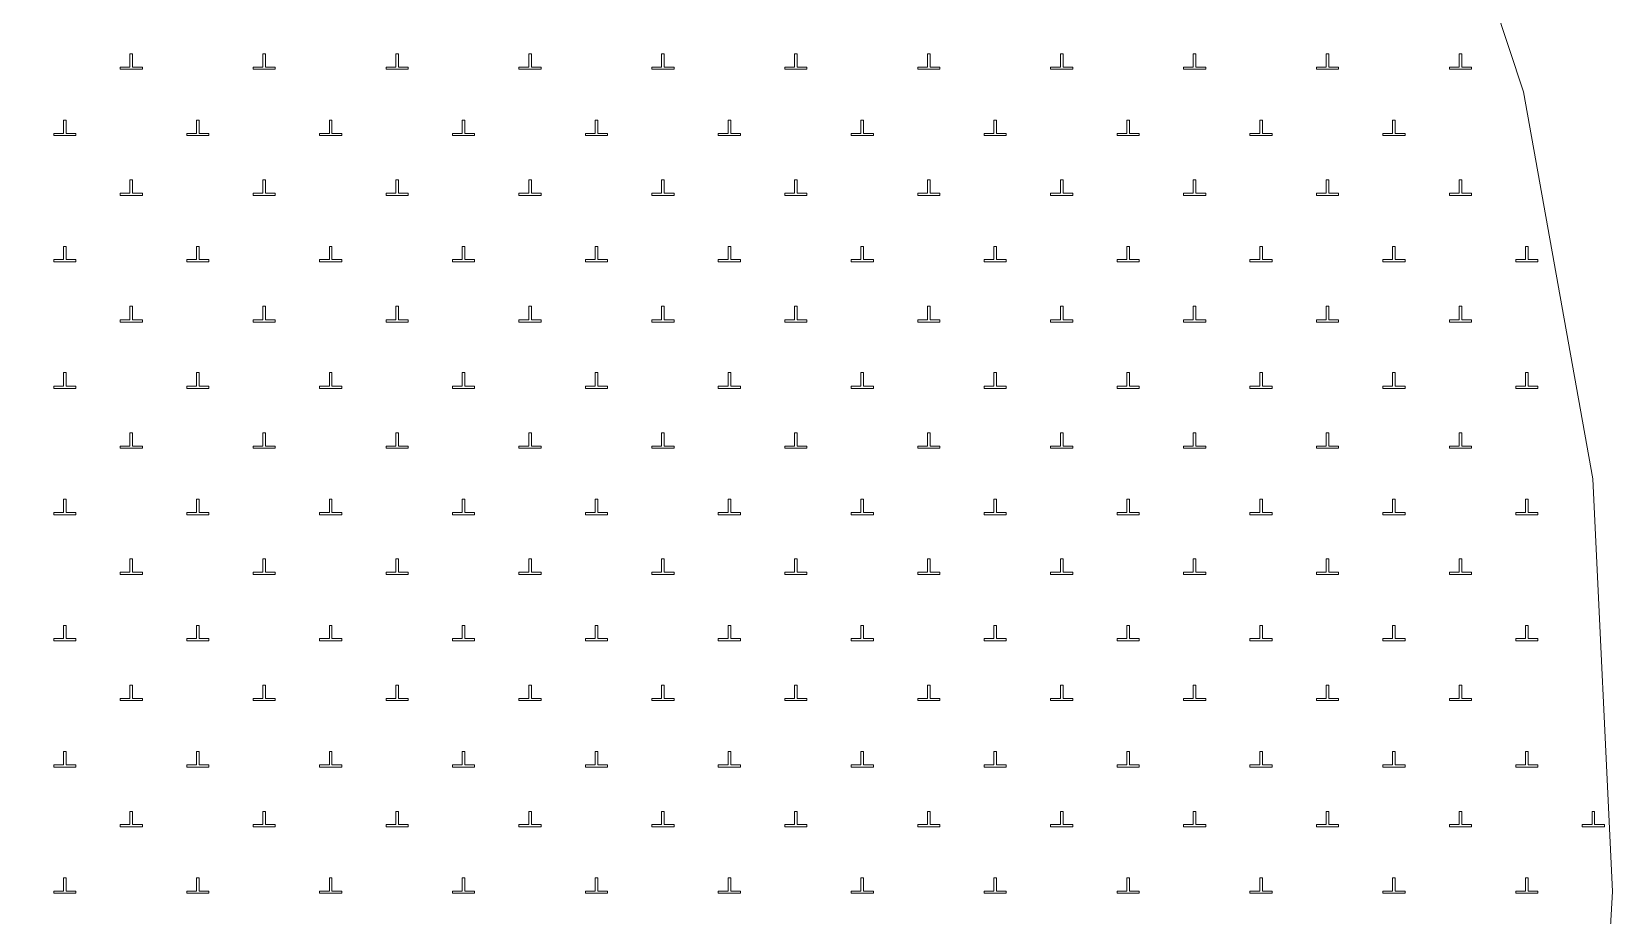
# Model space of a CAD drawing. Header units: metres. Extents: x 550890 to 551618, y 1839259 to 1840146.
# Drawn here: x 551505.14 to 551540.82, y 1839945.39 to 1839965.35 of the extents above; entities that cross this region are included whole.
import ezdxf

# ---------------------------------------------------------------- set-up
doc = ezdxf.new("R2010")
doc.units = ezdxf.units.M
doc.header["$LTSCALE"] = 0.8
doc.layers.add('19', color=7, linetype='Continuous', lineweight=13)
doc.layers.add('23', color=7, linetype='Continuous', lineweight=13)

msp = doc.modelspace()

# ---------------------------------------------------------------- linework, layer by layer
at = {"layer": '19'}
for points in [[(551507.14, 1839964.5), (551507.64, 1839964.5), (551507.64, 1839964.55), (551507.42, 1839964.55), (551507.42, 1839964.85), (551507.36, 1839964.85), (551507.36, 1839964.55), (551507.14, 1839964.55)], [(551510.14, 1839964.5), (551510.64, 1839964.5), (551510.64, 1839964.55), (551510.42, 1839964.55), (551510.42, 1839964.85), (551510.36, 1839964.85), (551510.36, 1839964.55), (551510.14, 1839964.55)], [(551513.14, 1839964.5), (551513.64, 1839964.5), (551513.64, 1839964.55), (551513.42, 1839964.55), (551513.42, 1839964.85), (551513.36, 1839964.85), (551513.36, 1839964.55), (551513.14, 1839964.55)], [(551516.14, 1839964.5), (551516.64, 1839964.5), (551516.64, 1839964.55), (551516.42, 1839964.55), (551516.42, 1839964.85), (551516.36, 1839964.85), (551516.36, 1839964.55), (551516.14, 1839964.55)], [(551519.14, 1839964.5), (551519.64, 1839964.5), (551519.64, 1839964.55), (551519.42, 1839964.55), (551519.42, 1839964.85), (551519.36, 1839964.85), (551519.36, 1839964.55), (551519.14, 1839964.55)], [(551522.14, 1839964.5), (551522.64, 1839964.5), (551522.64, 1839964.55), (551522.42, 1839964.55), (551522.42, 1839964.85), (551522.36, 1839964.85), (551522.36, 1839964.55), (551522.14, 1839964.55)], [(551525.14, 1839964.5), (551525.64, 1839964.5), (551525.64, 1839964.55), (551525.42, 1839964.55), (551525.42, 1839964.85), (551525.36, 1839964.85), (551525.36, 1839964.55), (551525.14, 1839964.55)], [(551528.14, 1839964.5), (551528.64, 1839964.5), (551528.64, 1839964.55), (551528.42, 1839964.55), (551528.42, 1839964.85), (551528.36, 1839964.85), (551528.36, 1839964.55), (551528.14, 1839964.55)], [(551531.14, 1839964.5), (551531.64, 1839964.5), (551531.64, 1839964.55), (551531.42, 1839964.55), (551531.42, 1839964.85), (551531.36, 1839964.85), (551531.36, 1839964.55), (551531.14, 1839964.55)], [(551534.14, 1839964.5), (551534.64, 1839964.5), (551534.64, 1839964.55), (551534.42, 1839964.55), (551534.42, 1839964.85), (551534.36, 1839964.85), (551534.36, 1839964.55), (551534.14, 1839964.55)], [(551537.14, 1839964.5), (551537.64, 1839964.5), (551537.64, 1839964.55), (551537.42, 1839964.55), (551537.42, 1839964.85), (551537.36, 1839964.85), (551537.36, 1839964.55), (551537.14, 1839964.55)], [(551505.64, 1839963), (551506.14, 1839963), (551506.14, 1839963.05), (551505.92, 1839963.05), (551505.92, 1839963.35), (551505.86, 1839963.35), (551505.86, 1839963.05), (551505.64, 1839963.05)], [(551508.64, 1839963), (551509.14, 1839963), (551509.14, 1839963.05), (551508.92, 1839963.05), (551508.92, 1839963.35), (551508.86, 1839963.35), (551508.86, 1839963.05), (551508.64, 1839963.05)], [(551511.64, 1839963), (551512.14, 1839963), (551512.14, 1839963.05), (551511.92, 1839963.05), (551511.92, 1839963.35), (551511.86, 1839963.35), (551511.86, 1839963.05), (551511.64, 1839963.05)], [(551514.64, 1839963), (551515.14, 1839963), (551515.14, 1839963.05), (551514.92, 1839963.05), (551514.92, 1839963.35), (551514.86, 1839963.35), (551514.86, 1839963.05), (551514.64, 1839963.05)], [(551517.64, 1839963), (551518.14, 1839963), (551518.14, 1839963.05), (551517.92, 1839963.05), (551517.92, 1839963.35), (551517.86, 1839963.35), (551517.86, 1839963.05), (551517.64, 1839963.05)], [(551520.64, 1839963), (551521.14, 1839963), (551521.14, 1839963.05), (551520.92, 1839963.05), (551520.92, 1839963.35), (551520.86, 1839963.35), (551520.86, 1839963.05), (551520.64, 1839963.05)], [(551523.64, 1839963), (551524.14, 1839963), (551524.14, 1839963.05), (551523.92, 1839963.05), (551523.92, 1839963.35), (551523.86, 1839963.35), (551523.86, 1839963.05), (551523.64, 1839963.05)], [(551526.64, 1839963), (551527.14, 1839963), (551527.14, 1839963.05), (551526.92, 1839963.05), (551526.92, 1839963.35), (551526.86, 1839963.35), (551526.86, 1839963.05), (551526.64, 1839963.05)], [(551529.64, 1839963), (551530.14, 1839963), (551530.14, 1839963.05), (551529.92, 1839963.05), (551529.92, 1839963.35), (551529.86, 1839963.35), (551529.86, 1839963.05), (551529.64, 1839963.05)], [(551532.64, 1839963), (551533.14, 1839963), (551533.14, 1839963.05), (551532.92, 1839963.05), (551532.92, 1839963.35), (551532.86, 1839963.35), (551532.86, 1839963.05), (551532.64, 1839963.05)], [(551535.64, 1839963), (551536.14, 1839963), (551536.14, 1839963.05), (551535.92, 1839963.05), (551535.92, 1839963.35), (551535.86, 1839963.35), (551535.86, 1839963.05), (551535.64, 1839963.05)], [(551507.14, 1839961.65), (551507.64, 1839961.65), (551507.64, 1839961.7), (551507.42, 1839961.7), (551507.42, 1839962), (551507.36, 1839962), (551507.36, 1839961.7), (551507.14, 1839961.7)], [(551510.14, 1839961.65), (551510.64, 1839961.65), (551510.64, 1839961.7), (551510.42, 1839961.7), (551510.42, 1839962), (551510.36, 1839962), (551510.36, 1839961.7), (551510.14, 1839961.7)], [(551513.14, 1839961.65), (551513.64, 1839961.65), (551513.64, 1839961.7), (551513.42, 1839961.7), (551513.42, 1839962), (551513.36, 1839962), (551513.36, 1839961.7), (551513.14, 1839961.7)], [(551516.14, 1839961.65), (551516.64, 1839961.65), (551516.64, 1839961.7), (551516.42, 1839961.7), (551516.42, 1839962), (551516.36, 1839962), (551516.36, 1839961.7), (551516.14, 1839961.7)], [(551519.14, 1839961.65), (551519.64, 1839961.65), (551519.64, 1839961.7), (551519.42, 1839961.7), (551519.42, 1839962), (551519.36, 1839962), (551519.36, 1839961.7), (551519.14, 1839961.7)], [(551522.14, 1839961.65), (551522.64, 1839961.65), (551522.64, 1839961.7), (551522.42, 1839961.7), (551522.42, 1839962), (551522.36, 1839962), (551522.36, 1839961.7), (551522.14, 1839961.7)], [(551525.14, 1839961.65), (551525.64, 1839961.65), (551525.64, 1839961.7), (551525.42, 1839961.7), (551525.42, 1839962), (551525.36, 1839962), (551525.36, 1839961.7), (551525.14, 1839961.7)], [(551528.14, 1839961.65), (551528.64, 1839961.65), (551528.64, 1839961.7), (551528.42, 1839961.7), (551528.42, 1839962), (551528.36, 1839962), (551528.36, 1839961.7), (551528.14, 1839961.7)], [(551531.14, 1839961.65), (551531.64, 1839961.65), (551531.64, 1839961.7), (551531.42, 1839961.7), (551531.42, 1839962), (551531.36, 1839962), (551531.36, 1839961.7), (551531.14, 1839961.7)], [(551534.14, 1839961.65), (551534.64, 1839961.65), (551534.64, 1839961.7), (551534.42, 1839961.7), (551534.42, 1839962), (551534.36, 1839962), (551534.36, 1839961.7), (551534.14, 1839961.7)], [(551537.14, 1839961.65), (551537.64, 1839961.65), (551537.64, 1839961.7), (551537.42, 1839961.7), (551537.42, 1839962), (551537.36, 1839962), (551537.36, 1839961.7), (551537.14, 1839961.7)], [(551505.64, 1839960.15), (551506.14, 1839960.15), (551506.14, 1839960.2), (551505.92, 1839960.2), (551505.92, 1839960.5), (551505.86, 1839960.5), (551505.86, 1839960.2), (551505.64, 1839960.2)], [(551508.64, 1839960.15), (551509.14, 1839960.15), (551509.14, 1839960.2), (551508.92, 1839960.2), (551508.92, 1839960.5), (551508.86, 1839960.5), (551508.86, 1839960.2), (551508.64, 1839960.2)], [(551511.64, 1839960.15), (551512.14, 1839960.15), (551512.14, 1839960.2), (551511.92, 1839960.2), (551511.92, 1839960.5), (551511.86, 1839960.5), (551511.86, 1839960.2), (551511.64, 1839960.2)], [(551514.64, 1839960.15), (551515.14, 1839960.15), (551515.14, 1839960.2), (551514.92, 1839960.2), (551514.92, 1839960.5), (551514.86, 1839960.5), (551514.86, 1839960.2), (551514.64, 1839960.2)], [(551517.64, 1839960.15), (551518.14, 1839960.15), (551518.14, 1839960.2), (551517.92, 1839960.2), (551517.92, 1839960.5), (551517.86, 1839960.5), (551517.86, 1839960.2), (551517.64, 1839960.2)], [(551520.64, 1839960.15), (551521.14, 1839960.15), (551521.14, 1839960.2), (551520.92, 1839960.2), (551520.92, 1839960.5), (551520.86, 1839960.5), (551520.86, 1839960.2), (551520.64, 1839960.2)], [(551523.64, 1839960.15), (551524.14, 1839960.15), (551524.14, 1839960.2), (551523.92, 1839960.2), (551523.92, 1839960.5), (551523.86, 1839960.5), (551523.86, 1839960.2), (551523.64, 1839960.2)], [(551526.64, 1839960.15), (551527.14, 1839960.15), (551527.14, 1839960.2), (551526.92, 1839960.2), (551526.92, 1839960.5), (551526.86, 1839960.5), (551526.86, 1839960.2), (551526.64, 1839960.2)], [(551529.64, 1839960.15), (551530.14, 1839960.15), (551530.14, 1839960.2), (551529.92, 1839960.2), (551529.92, 1839960.5), (551529.86, 1839960.5), (551529.86, 1839960.2), (551529.64, 1839960.2)], [(551532.64, 1839960.15), (551533.14, 1839960.15), (551533.14, 1839960.2), (551532.92, 1839960.2), (551532.92, 1839960.5), (551532.86, 1839960.5), (551532.86, 1839960.2), (551532.64, 1839960.2)], [(551535.64, 1839960.15), (551536.14, 1839960.15), (551536.14, 1839960.2), (551535.92, 1839960.2), (551535.92, 1839960.5), (551535.86, 1839960.5), (551535.86, 1839960.2), (551535.64, 1839960.2)], [(551538.64, 1839960.15), (551539.14, 1839960.15), (551539.14, 1839960.2), (551538.92, 1839960.2), (551538.92, 1839960.5), (551538.86, 1839960.5), (551538.86, 1839960.2), (551538.64, 1839960.2)], [(551507.14, 1839958.79), (551507.64, 1839958.79), (551507.64, 1839958.84), (551507.42, 1839958.84), (551507.42, 1839959.15), (551507.36, 1839959.15), (551507.36, 1839958.84), (551507.14, 1839958.84)], [(551510.14, 1839958.79), (551510.64, 1839958.79), (551510.64, 1839958.84), (551510.42, 1839958.84), (551510.42, 1839959.15), (551510.36, 1839959.15), (551510.36, 1839958.84), (551510.14, 1839958.84)], [(551513.14, 1839958.79), (551513.64, 1839958.79), (551513.64, 1839958.84), (551513.42, 1839958.84), (551513.42, 1839959.15), (551513.36, 1839959.15), (551513.36, 1839958.84), (551513.14, 1839958.84)], [(551516.14, 1839958.79), (551516.64, 1839958.79), (551516.64, 1839958.84), (551516.42, 1839958.84), (551516.42, 1839959.15), (551516.36, 1839959.15), (551516.36, 1839958.84), (551516.14, 1839958.84)], [(551519.14, 1839958.79), (551519.64, 1839958.79), (551519.64, 1839958.84), (551519.42, 1839958.84), (551519.42, 1839959.15), (551519.36, 1839959.15), (551519.36, 1839958.84), (551519.14, 1839958.84)], [(551522.14, 1839958.79), (551522.64, 1839958.79), (551522.64, 1839958.84), (551522.42, 1839958.84), (551522.42, 1839959.15), (551522.36, 1839959.15), (551522.36, 1839958.84), (551522.14, 1839958.84)], [(551525.14, 1839958.79), (551525.64, 1839958.79), (551525.64, 1839958.84), (551525.42, 1839958.84), (551525.42, 1839959.15), (551525.36, 1839959.15), (551525.36, 1839958.84), (551525.14, 1839958.84)], [(551528.14, 1839958.79), (551528.64, 1839958.79), (551528.64, 1839958.84), (551528.42, 1839958.84), (551528.42, 1839959.15), (551528.36, 1839959.15), (551528.36, 1839958.84), (551528.14, 1839958.84)], [(551531.14, 1839958.79), (551531.64, 1839958.79), (551531.64, 1839958.84), (551531.42, 1839958.84), (551531.42, 1839959.15), (551531.36, 1839959.15), (551531.36, 1839958.84), (551531.14, 1839958.84)], [(551534.14, 1839958.79), (551534.64, 1839958.79), (551534.64, 1839958.84), (551534.42, 1839958.84), (551534.42, 1839959.15), (551534.36, 1839959.15), (551534.36, 1839958.84), (551534.14, 1839958.84)], [(551537.14, 1839958.79), (551537.64, 1839958.79), (551537.64, 1839958.84), (551537.42, 1839958.84), (551537.42, 1839959.15), (551537.36, 1839959.15), (551537.36, 1839958.84), (551537.14, 1839958.84)], [(551505.64, 1839957.29), (551506.14, 1839957.29), (551506.14, 1839957.34), (551505.92, 1839957.34), (551505.92, 1839957.65), (551505.86, 1839957.65), (551505.86, 1839957.34), (551505.64, 1839957.34)], [(551508.64, 1839957.29), (551509.14, 1839957.29), (551509.14, 1839957.34), (551508.92, 1839957.34), (551508.92, 1839957.65), (551508.86, 1839957.65), (551508.86, 1839957.34), (551508.64, 1839957.34)], [(551511.64, 1839957.29), (551512.14, 1839957.29), (551512.14, 1839957.34), (551511.92, 1839957.34), (551511.92, 1839957.65), (551511.86, 1839957.65), (551511.86, 1839957.34), (551511.64, 1839957.34)], [(551514.64, 1839957.29), (551515.14, 1839957.29), (551515.14, 1839957.34), (551514.92, 1839957.34), (551514.92, 1839957.65), (551514.86, 1839957.65), (551514.86, 1839957.34), (551514.64, 1839957.34)], [(551517.64, 1839957.29), (551518.14, 1839957.29), (551518.14, 1839957.34), (551517.92, 1839957.34), (551517.92, 1839957.65), (551517.86, 1839957.65), (551517.86, 1839957.34), (551517.64, 1839957.34)], [(551520.64, 1839957.29), (551521.14, 1839957.29), (551521.14, 1839957.34), (551520.92, 1839957.34), (551520.92, 1839957.65), (551520.86, 1839957.65), (551520.86, 1839957.34), (551520.64, 1839957.34)], [(551523.64, 1839957.29), (551524.14, 1839957.29), (551524.14, 1839957.34), (551523.92, 1839957.34), (551523.92, 1839957.65), (551523.86, 1839957.65), (551523.86, 1839957.34), (551523.64, 1839957.34)], [(551526.64, 1839957.29), (551527.14, 1839957.29), (551527.14, 1839957.34), (551526.92, 1839957.34), (551526.92, 1839957.65), (551526.86, 1839957.65), (551526.86, 1839957.34), (551526.64, 1839957.34)], [(551529.64, 1839957.29), (551530.14, 1839957.29), (551530.14, 1839957.34), (551529.92, 1839957.34), (551529.92, 1839957.65), (551529.86, 1839957.65), (551529.86, 1839957.34), (551529.64, 1839957.34)], [(551532.64, 1839957.29), (551533.14, 1839957.29), (551533.14, 1839957.34), (551532.92, 1839957.34), (551532.92, 1839957.65), (551532.86, 1839957.65), (551532.86, 1839957.34), (551532.64, 1839957.34)], [(551535.64, 1839957.29), (551536.14, 1839957.29), (551536.14, 1839957.34), (551535.92, 1839957.34), (551535.92, 1839957.65), (551535.86, 1839957.65), (551535.86, 1839957.34), (551535.64, 1839957.34)], [(551538.64, 1839957.29), (551539.14, 1839957.29), (551539.14, 1839957.34), (551538.92, 1839957.34), (551538.92, 1839957.65), (551538.86, 1839957.65), (551538.86, 1839957.34), (551538.64, 1839957.34)], [(551507.14, 1839955.94), (551507.64, 1839955.94), (551507.64, 1839955.99), (551507.42, 1839955.99), (551507.42, 1839956.29), (551507.36, 1839956.29), (551507.36, 1839955.99), (551507.14, 1839955.99)], [(551510.14, 1839955.94), (551510.64, 1839955.94), (551510.64, 1839955.99), (551510.42, 1839955.99), (551510.42, 1839956.29), (551510.36, 1839956.29), (551510.36, 1839955.99), (551510.14, 1839955.99)], [(551513.14, 1839955.94), (551513.64, 1839955.94), (551513.64, 1839955.99), (551513.42, 1839955.99), (551513.42, 1839956.29), (551513.36, 1839956.29), (551513.36, 1839955.99), (551513.14, 1839955.99)], [(551516.14, 1839955.94), (551516.64, 1839955.94), (551516.64, 1839955.99), (551516.42, 1839955.99), (551516.42, 1839956.29), (551516.36, 1839956.29), (551516.36, 1839955.99), (551516.14, 1839955.99)], [(551519.14, 1839955.94), (551519.64, 1839955.94), (551519.64, 1839955.99), (551519.42, 1839955.99), (551519.42, 1839956.29), (551519.36, 1839956.29), (551519.36, 1839955.99), (551519.14, 1839955.99)], [(551522.14, 1839955.94), (551522.64, 1839955.94), (551522.64, 1839955.99), (551522.42, 1839955.99), (551522.42, 1839956.29), (551522.36, 1839956.29), (551522.36, 1839955.99), (551522.14, 1839955.99)], [(551525.14, 1839955.94), (551525.64, 1839955.94), (551525.64, 1839955.99), (551525.42, 1839955.99), (551525.42, 1839956.29), (551525.36, 1839956.29), (551525.36, 1839955.99), (551525.14, 1839955.99)], [(551528.14, 1839955.94), (551528.64, 1839955.94), (551528.64, 1839955.99), (551528.42, 1839955.99), (551528.42, 1839956.29), (551528.36, 1839956.29), (551528.36, 1839955.99), (551528.14, 1839955.99)], [(551531.14, 1839955.94), (551531.64, 1839955.94), (551531.64, 1839955.99), (551531.42, 1839955.99), (551531.42, 1839956.29), (551531.36, 1839956.29), (551531.36, 1839955.99), (551531.14, 1839955.99)], [(551534.14, 1839955.94), (551534.64, 1839955.94), (551534.64, 1839955.99), (551534.42, 1839955.99), (551534.42, 1839956.29), (551534.36, 1839956.29), (551534.36, 1839955.99), (551534.14, 1839955.99)], [(551537.14, 1839955.94), (551537.64, 1839955.94), (551537.64, 1839955.99), (551537.42, 1839955.99), (551537.42, 1839956.29), (551537.36, 1839956.29), (551537.36, 1839955.99), (551537.14, 1839955.99)], [(551505.64, 1839954.44), (551506.14, 1839954.44), (551506.14, 1839954.49), (551505.92, 1839954.49), (551505.92, 1839954.79), (551505.86, 1839954.79), (551505.86, 1839954.49), (551505.64, 1839954.49)], [(551508.64, 1839954.44), (551509.14, 1839954.44), (551509.14, 1839954.49), (551508.92, 1839954.49), (551508.92, 1839954.79), (551508.86, 1839954.79), (551508.86, 1839954.49), (551508.64, 1839954.49)], [(551511.64, 1839954.44), (551512.14, 1839954.44), (551512.14, 1839954.49), (551511.92, 1839954.49), (551511.92, 1839954.79), (551511.86, 1839954.79), (551511.86, 1839954.49), (551511.64, 1839954.49)], [(551514.64, 1839954.44), (551515.14, 1839954.44), (551515.14, 1839954.49), (551514.92, 1839954.49), (551514.92, 1839954.79), (551514.86, 1839954.79), (551514.86, 1839954.49), (551514.64, 1839954.49)], [(551517.64, 1839954.44), (551518.14, 1839954.44), (551518.14, 1839954.49), (551517.92, 1839954.49), (551517.92, 1839954.79), (551517.86, 1839954.79), (551517.86, 1839954.49), (551517.64, 1839954.49)], [(551520.64, 1839954.44), (551521.14, 1839954.44), (551521.14, 1839954.49), (551520.92, 1839954.49), (551520.92, 1839954.79), (551520.86, 1839954.79), (551520.86, 1839954.49), (551520.64, 1839954.49)], [(551523.64, 1839954.44), (551524.14, 1839954.44), (551524.14, 1839954.49), (551523.92, 1839954.49), (551523.92, 1839954.79), (551523.86, 1839954.79), (551523.86, 1839954.49), (551523.64, 1839954.49)], [(551526.64, 1839954.44), (551527.14, 1839954.44), (551527.14, 1839954.49), (551526.92, 1839954.49), (551526.92, 1839954.79), (551526.86, 1839954.79), (551526.86, 1839954.49), (551526.64, 1839954.49)], [(551529.64, 1839954.44), (551530.14, 1839954.44), (551530.14, 1839954.49), (551529.92, 1839954.49), (551529.92, 1839954.79), (551529.86, 1839954.79), (551529.86, 1839954.49), (551529.64, 1839954.49)], [(551532.64, 1839954.44), (551533.14, 1839954.44), (551533.14, 1839954.49), (551532.92, 1839954.49), (551532.92, 1839954.79), (551532.86, 1839954.79), (551532.86, 1839954.49), (551532.64, 1839954.49)], [(551535.64, 1839954.44), (551536.14, 1839954.44), (551536.14, 1839954.49), (551535.92, 1839954.49), (551535.92, 1839954.79), (551535.86, 1839954.79), (551535.86, 1839954.49), (551535.64, 1839954.49)], [(551538.64, 1839954.44), (551539.14, 1839954.44), (551539.14, 1839954.49), (551538.92, 1839954.49), (551538.92, 1839954.79), (551538.86, 1839954.79), (551538.86, 1839954.49), (551538.64, 1839954.49)], [(551507.14, 1839953.09), (551507.64, 1839953.09), (551507.64, 1839953.14), (551507.42, 1839953.14), (551507.42, 1839953.44), (551507.36, 1839953.44), (551507.36, 1839953.14), (551507.14, 1839953.14)], [(551510.14, 1839953.09), (551510.64, 1839953.09), (551510.64, 1839953.14), (551510.42, 1839953.14), (551510.42, 1839953.44), (551510.36, 1839953.44), (551510.36, 1839953.14), (551510.14, 1839953.14)], [(551513.14, 1839953.09), (551513.64, 1839953.09), (551513.64, 1839953.14), (551513.42, 1839953.14), (551513.42, 1839953.44), (551513.36, 1839953.44), (551513.36, 1839953.14), (551513.14, 1839953.14)], [(551516.14, 1839953.09), (551516.64, 1839953.09), (551516.64, 1839953.14), (551516.42, 1839953.14), (551516.42, 1839953.44), (551516.36, 1839953.44), (551516.36, 1839953.14), (551516.14, 1839953.14)], [(551519.14, 1839953.09), (551519.64, 1839953.09), (551519.64, 1839953.14), (551519.42, 1839953.14), (551519.42, 1839953.44), (551519.36, 1839953.44), (551519.36, 1839953.14), (551519.14, 1839953.14)], [(551522.14, 1839953.09), (551522.64, 1839953.09), (551522.64, 1839953.14), (551522.42, 1839953.14), (551522.42, 1839953.44), (551522.36, 1839953.44), (551522.36, 1839953.14), (551522.14, 1839953.14)], [(551525.14, 1839953.09), (551525.64, 1839953.09), (551525.64, 1839953.14), (551525.42, 1839953.14), (551525.42, 1839953.44), (551525.36, 1839953.44), (551525.36, 1839953.14), (551525.14, 1839953.14)], [(551528.14, 1839953.09), (551528.64, 1839953.09), (551528.64, 1839953.14), (551528.42, 1839953.14), (551528.42, 1839953.44), (551528.36, 1839953.44), (551528.36, 1839953.14), (551528.14, 1839953.14)], [(551531.14, 1839953.09), (551531.64, 1839953.09), (551531.64, 1839953.14), (551531.42, 1839953.14), (551531.42, 1839953.44), (551531.36, 1839953.44), (551531.36, 1839953.14), (551531.14, 1839953.14)], [(551534.14, 1839953.09), (551534.64, 1839953.09), (551534.64, 1839953.14), (551534.42, 1839953.14), (551534.42, 1839953.44), (551534.36, 1839953.44), (551534.36, 1839953.14), (551534.14, 1839953.14)], [(551537.14, 1839953.09), (551537.64, 1839953.09), (551537.64, 1839953.14), (551537.42, 1839953.14), (551537.42, 1839953.44), (551537.36, 1839953.44), (551537.36, 1839953.14), (551537.14, 1839953.14)], [(551505.64, 1839951.59), (551506.14, 1839951.59), (551506.14, 1839951.64), (551505.92, 1839951.64), (551505.92, 1839951.94), (551505.86, 1839951.94), (551505.86, 1839951.64), (551505.64, 1839951.64)], [(551508.64, 1839951.59), (551509.14, 1839951.59), (551509.14, 1839951.64), (551508.92, 1839951.64), (551508.92, 1839951.94), (551508.86, 1839951.94), (551508.86, 1839951.64), (551508.64, 1839951.64)], [(551511.64, 1839951.59), (551512.14, 1839951.59), (551512.14, 1839951.64), (551511.92, 1839951.64), (551511.92, 1839951.94), (551511.86, 1839951.94), (551511.86, 1839951.64), (551511.64, 1839951.64)], [(551514.64, 1839951.59), (551515.14, 1839951.59), (551515.14, 1839951.64), (551514.92, 1839951.64), (551514.92, 1839951.94), (551514.86, 1839951.94), (551514.86, 1839951.64), (551514.64, 1839951.64)], [(551517.64, 1839951.59), (551518.14, 1839951.59), (551518.14, 1839951.64), (551517.92, 1839951.64), (551517.92, 1839951.94), (551517.86, 1839951.94), (551517.86, 1839951.64), (551517.64, 1839951.64)], [(551520.64, 1839951.59), (551521.14, 1839951.59), (551521.14, 1839951.64), (551520.92, 1839951.64), (551520.92, 1839951.94), (551520.86, 1839951.94), (551520.86, 1839951.64), (551520.64, 1839951.64)], [(551523.64, 1839951.59), (551524.14, 1839951.59), (551524.14, 1839951.64), (551523.92, 1839951.64), (551523.92, 1839951.94), (551523.86, 1839951.94), (551523.86, 1839951.64), (551523.64, 1839951.64)], [(551526.64, 1839951.59), (551527.14, 1839951.59), (551527.14, 1839951.64), (551526.92, 1839951.64), (551526.92, 1839951.94), (551526.86, 1839951.94), (551526.86, 1839951.64), (551526.64, 1839951.64)], [(551529.64, 1839951.59), (551530.14, 1839951.59), (551530.14, 1839951.64), (551529.92, 1839951.64), (551529.92, 1839951.94), (551529.86, 1839951.94), (551529.86, 1839951.64), (551529.64, 1839951.64)], [(551532.64, 1839951.59), (551533.14, 1839951.59), (551533.14, 1839951.64), (551532.92, 1839951.64), (551532.92, 1839951.94), (551532.86, 1839951.94), (551532.86, 1839951.64), (551532.64, 1839951.64)], [(551535.64, 1839951.59), (551536.14, 1839951.59), (551536.14, 1839951.64), (551535.92, 1839951.64), (551535.92, 1839951.94), (551535.86, 1839951.94), (551535.86, 1839951.64), (551535.64, 1839951.64)], [(551538.64, 1839951.59), (551539.14, 1839951.59), (551539.14, 1839951.64), (551538.92, 1839951.64), (551538.92, 1839951.94), (551538.86, 1839951.94), (551538.86, 1839951.64), (551538.64, 1839951.64)], [(551507.14, 1839950.24), (551507.64, 1839950.24), (551507.64, 1839950.29), (551507.42, 1839950.29), (551507.42, 1839950.59), (551507.36, 1839950.59), (551507.36, 1839950.29), (551507.14, 1839950.29)], [(551510.14, 1839950.24), (551510.64, 1839950.24), (551510.64, 1839950.29), (551510.42, 1839950.29), (551510.42, 1839950.59), (551510.36, 1839950.59), (551510.36, 1839950.29), (551510.14, 1839950.29)], [(551513.14, 1839950.24), (551513.64, 1839950.24), (551513.64, 1839950.29), (551513.42, 1839950.29), (551513.42, 1839950.59), (551513.36, 1839950.59), (551513.36, 1839950.29), (551513.14, 1839950.29)], [(551516.14, 1839950.24), (551516.64, 1839950.24), (551516.64, 1839950.29), (551516.42, 1839950.29), (551516.42, 1839950.59), (551516.36, 1839950.59), (551516.36, 1839950.29), (551516.14, 1839950.29)], [(551519.14, 1839950.24), (551519.64, 1839950.24), (551519.64, 1839950.29), (551519.42, 1839950.29), (551519.42, 1839950.59), (551519.36, 1839950.59), (551519.36, 1839950.29), (551519.14, 1839950.29)], [(551522.14, 1839950.24), (551522.64, 1839950.24), (551522.64, 1839950.29), (551522.42, 1839950.29), (551522.42, 1839950.59), (551522.36, 1839950.59), (551522.36, 1839950.29), (551522.14, 1839950.29)], [(551525.14, 1839950.24), (551525.64, 1839950.24), (551525.64, 1839950.29), (551525.42, 1839950.29), (551525.42, 1839950.59), (551525.36, 1839950.59), (551525.36, 1839950.29), (551525.14, 1839950.29)], [(551528.14, 1839950.24), (551528.64, 1839950.24), (551528.64, 1839950.29), (551528.42, 1839950.29), (551528.42, 1839950.59), (551528.36, 1839950.59), (551528.36, 1839950.29), (551528.14, 1839950.29)], [(551531.14, 1839950.24), (551531.64, 1839950.24), (551531.64, 1839950.29), (551531.42, 1839950.29), (551531.42, 1839950.59), (551531.36, 1839950.59), (551531.36, 1839950.29), (551531.14, 1839950.29)], [(551534.14, 1839950.24), (551534.64, 1839950.24), (551534.64, 1839950.29), (551534.42, 1839950.29), (551534.42, 1839950.59), (551534.36, 1839950.59), (551534.36, 1839950.29), (551534.14, 1839950.29)], [(551537.14, 1839950.24), (551537.64, 1839950.24), (551537.64, 1839950.29), (551537.42, 1839950.29), (551537.42, 1839950.59), (551537.36, 1839950.59), (551537.36, 1839950.29), (551537.14, 1839950.29)], [(551505.64, 1839948.74), (551506.14, 1839948.74), (551506.14, 1839948.79), (551505.92, 1839948.79), (551505.92, 1839949.09), (551505.86, 1839949.09), (551505.86, 1839948.79), (551505.64, 1839948.79)], [(551508.64, 1839948.74), (551509.14, 1839948.74), (551509.14, 1839948.79), (551508.92, 1839948.79), (551508.92, 1839949.09), (551508.86, 1839949.09), (551508.86, 1839948.79), (551508.64, 1839948.79)], [(551511.64, 1839948.74), (551512.14, 1839948.74), (551512.14, 1839948.79), (551511.92, 1839948.79), (551511.92, 1839949.09), (551511.86, 1839949.09), (551511.86, 1839948.79), (551511.64, 1839948.79)], [(551514.64, 1839948.74), (551515.14, 1839948.74), (551515.14, 1839948.79), (551514.92, 1839948.79), (551514.92, 1839949.09), (551514.86, 1839949.09), (551514.86, 1839948.79), (551514.64, 1839948.79)], [(551517.64, 1839948.74), (551518.14, 1839948.74), (551518.14, 1839948.79), (551517.92, 1839948.79), (551517.92, 1839949.09), (551517.86, 1839949.09), (551517.86, 1839948.79), (551517.64, 1839948.79)], [(551520.64, 1839948.74), (551521.14, 1839948.74), (551521.14, 1839948.79), (551520.92, 1839948.79), (551520.92, 1839949.09), (551520.86, 1839949.09), (551520.86, 1839948.79), (551520.64, 1839948.79)], [(551523.64, 1839948.74), (551524.14, 1839948.74), (551524.14, 1839948.79), (551523.92, 1839948.79), (551523.92, 1839949.09), (551523.86, 1839949.09), (551523.86, 1839948.79), (551523.64, 1839948.79)], [(551526.64, 1839948.74), (551527.14, 1839948.74), (551527.14, 1839948.79), (551526.92, 1839948.79), (551526.92, 1839949.09), (551526.86, 1839949.09), (551526.86, 1839948.79), (551526.64, 1839948.79)], [(551529.64, 1839948.74), (551530.14, 1839948.74), (551530.14, 1839948.79), (551529.92, 1839948.79), (551529.92, 1839949.09), (551529.86, 1839949.09), (551529.86, 1839948.79), (551529.64, 1839948.79)], [(551532.64, 1839948.74), (551533.14, 1839948.74), (551533.14, 1839948.79), (551532.92, 1839948.79), (551532.92, 1839949.09), (551532.86, 1839949.09), (551532.86, 1839948.79), (551532.64, 1839948.79)], [(551535.64, 1839948.74), (551536.14, 1839948.74), (551536.14, 1839948.79), (551535.92, 1839948.79), (551535.92, 1839949.09), (551535.86, 1839949.09), (551535.86, 1839948.79), (551535.64, 1839948.79)], [(551538.64, 1839948.74), (551539.14, 1839948.74), (551539.14, 1839948.79), (551538.92, 1839948.79), (551538.92, 1839949.09), (551538.86, 1839949.09), (551538.86, 1839948.79), (551538.64, 1839948.79)], [(551507.14, 1839947.39), (551507.64, 1839947.39), (551507.64, 1839947.44), (551507.42, 1839947.44), (551507.42, 1839947.74), (551507.36, 1839947.74), (551507.36, 1839947.44), (551507.14, 1839947.44)], [(551510.14, 1839947.39), (551510.64, 1839947.39), (551510.64, 1839947.44), (551510.42, 1839947.44), (551510.42, 1839947.74), (551510.36, 1839947.74), (551510.36, 1839947.44), (551510.14, 1839947.44)], [(551513.14, 1839947.39), (551513.64, 1839947.39), (551513.64, 1839947.44), (551513.42, 1839947.44), (551513.42, 1839947.74), (551513.36, 1839947.74), (551513.36, 1839947.44), (551513.14, 1839947.44)], [(551516.14, 1839947.39), (551516.64, 1839947.39), (551516.64, 1839947.44), (551516.42, 1839947.44), (551516.42, 1839947.74), (551516.36, 1839947.74), (551516.36, 1839947.44), (551516.14, 1839947.44)], [(551519.14, 1839947.39), (551519.64, 1839947.39), (551519.64, 1839947.44), (551519.42, 1839947.44), (551519.42, 1839947.74), (551519.36, 1839947.74), (551519.36, 1839947.44), (551519.14, 1839947.44)], [(551522.14, 1839947.39), (551522.64, 1839947.39), (551522.64, 1839947.44), (551522.42, 1839947.44), (551522.42, 1839947.74), (551522.36, 1839947.74), (551522.36, 1839947.44), (551522.14, 1839947.44)], [(551525.14, 1839947.39), (551525.64, 1839947.39), (551525.64, 1839947.44), (551525.42, 1839947.44), (551525.42, 1839947.74), (551525.36, 1839947.74), (551525.36, 1839947.44), (551525.14, 1839947.44)], [(551528.14, 1839947.39), (551528.64, 1839947.39), (551528.64, 1839947.44), (551528.42, 1839947.44), (551528.42, 1839947.74), (551528.36, 1839947.74), (551528.36, 1839947.44), (551528.14, 1839947.44)], [(551531.14, 1839947.39), (551531.64, 1839947.39), (551531.64, 1839947.44), (551531.42, 1839947.44), (551531.42, 1839947.74), (551531.36, 1839947.74), (551531.36, 1839947.44), (551531.14, 1839947.44)], [(551534.14, 1839947.39), (551534.64, 1839947.39), (551534.64, 1839947.44), (551534.42, 1839947.44), (551534.42, 1839947.74), (551534.36, 1839947.74), (551534.36, 1839947.44), (551534.14, 1839947.44)], [(551537.14, 1839947.39), (551537.64, 1839947.39), (551537.64, 1839947.44), (551537.42, 1839947.44), (551537.42, 1839947.74), (551537.36, 1839947.74), (551537.36, 1839947.44), (551537.14, 1839947.44)], [(551540.14, 1839947.39), (551540.64, 1839947.39), (551540.64, 1839947.44), (551540.42, 1839947.44), (551540.42, 1839947.74), (551540.36, 1839947.74), (551540.36, 1839947.44), (551540.14, 1839947.44)], [(551505.64, 1839945.89), (551506.14, 1839945.89), (551506.14, 1839945.94), (551505.92, 1839945.94), (551505.92, 1839946.24), (551505.86, 1839946.24), (551505.86, 1839945.94), (551505.64, 1839945.94)], [(551508.64, 1839945.89), (551509.14, 1839945.89), (551509.14, 1839945.94), (551508.92, 1839945.94), (551508.92, 1839946.24), (551508.86, 1839946.24), (551508.86, 1839945.94), (551508.64, 1839945.94)], [(551511.64, 1839945.89), (551512.14, 1839945.89), (551512.14, 1839945.94), (551511.92, 1839945.94), (551511.92, 1839946.24), (551511.86, 1839946.24), (551511.86, 1839945.94), (551511.64, 1839945.94)], [(551514.64, 1839945.89), (551515.14, 1839945.89), (551515.14, 1839945.94), (551514.92, 1839945.94), (551514.92, 1839946.24), (551514.86, 1839946.24), (551514.86, 1839945.94), (551514.64, 1839945.94)], [(551517.64, 1839945.89), (551518.14, 1839945.89), (551518.14, 1839945.94), (551517.92, 1839945.94), (551517.92, 1839946.24), (551517.86, 1839946.24), (551517.86, 1839945.94), (551517.64, 1839945.94)], [(551520.64, 1839945.89), (551521.14, 1839945.89), (551521.14, 1839945.94), (551520.92, 1839945.94), (551520.92, 1839946.24), (551520.86, 1839946.24), (551520.86, 1839945.94), (551520.64, 1839945.94)], [(551523.64, 1839945.89), (551524.14, 1839945.89), (551524.14, 1839945.94), (551523.92, 1839945.94), (551523.92, 1839946.24), (551523.86, 1839946.24), (551523.86, 1839945.94), (551523.64, 1839945.94)], [(551526.64, 1839945.89), (551527.14, 1839945.89), (551527.14, 1839945.94), (551526.92, 1839945.94), (551526.92, 1839946.24), (551526.86, 1839946.24), (551526.86, 1839945.94), (551526.64, 1839945.94)], [(551529.64, 1839945.89), (551530.14, 1839945.89), (551530.14, 1839945.94), (551529.92, 1839945.94), (551529.92, 1839946.24), (551529.86, 1839946.24), (551529.86, 1839945.94), (551529.64, 1839945.94)], [(551532.64, 1839945.89), (551533.14, 1839945.89), (551533.14, 1839945.94), (551532.92, 1839945.94), (551532.92, 1839946.24), (551532.86, 1839946.24), (551532.86, 1839945.94), (551532.64, 1839945.94)], [(551535.64, 1839945.89), (551536.14, 1839945.89), (551536.14, 1839945.94), (551535.92, 1839945.94), (551535.92, 1839946.24), (551535.86, 1839946.24), (551535.86, 1839945.94), (551535.64, 1839945.94)], [(551538.64, 1839945.89), (551539.14, 1839945.89), (551539.14, 1839945.94), (551538.92, 1839945.94), (551538.92, 1839946.24), (551538.86, 1839946.24), (551538.86, 1839945.94), (551538.64, 1839945.94)]]:
    msp.add_lwpolyline(points, close=True, dxfattribs=at)
at = {"layer": '23'}
msp.add_lwpolyline([(551536.48, 1839869.75), (551540.82, 1839945.93), (551540.38, 1839955.25), (551538.81, 1839963.99), (551536.79, 1839970.12), (551532.43, 1839978.75), (551527.81, 1839986.2), (551521.78, 1839991.93), (551515.92, 1839996.51), (551468.78, 1840031.67), (551456.7, 1840040.77), (551447.59, 1840048.84), (551426.95, 1840066.64), (551402.18, 1840086.48), (551380.41, 1840102.63)], dxfattribs=at)

doc.saveas('drawing.dxf')
